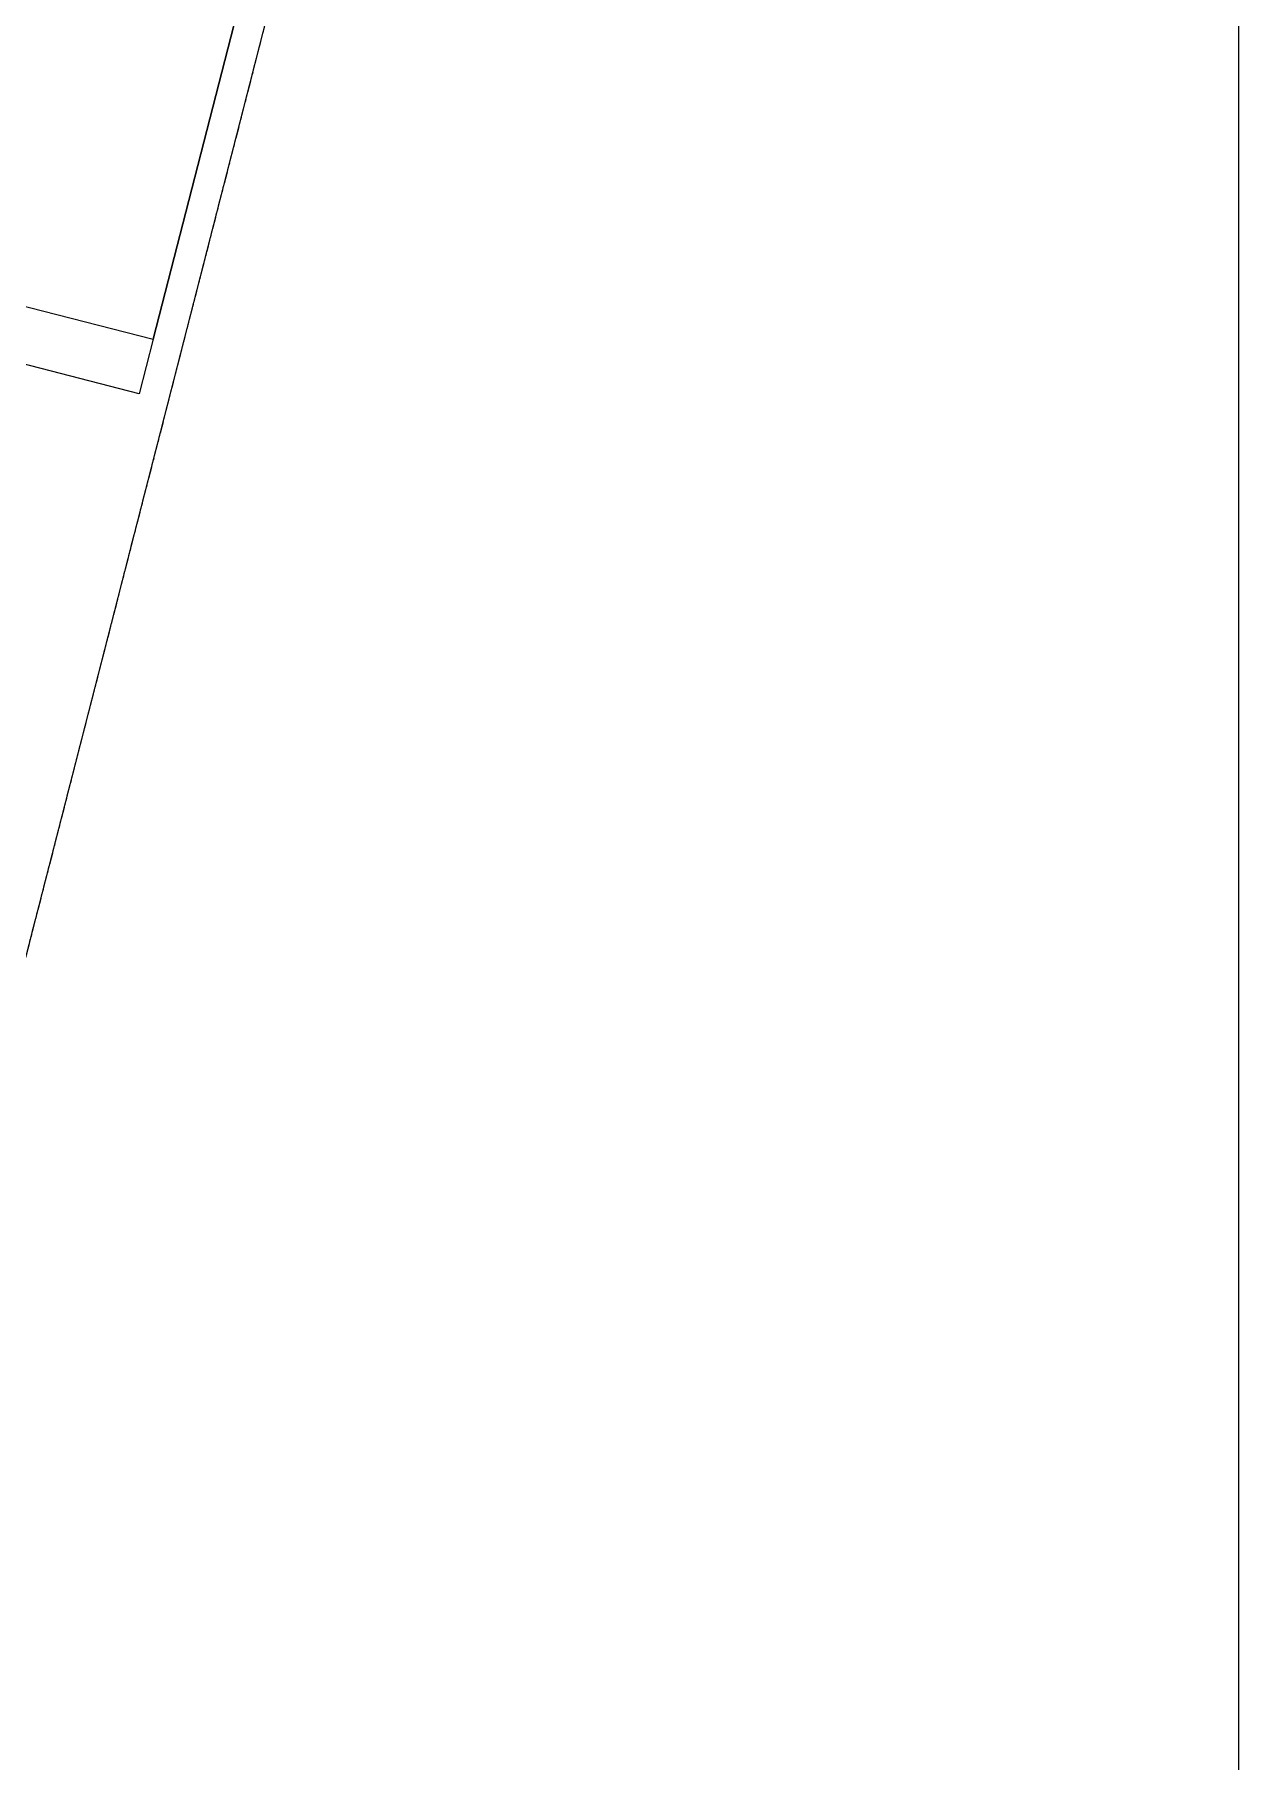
# Model space of a CAD drawing. Header units: centimetres. Extents: x -6122352 to 6876996, y -1694241 to 2592194.
# Drawn here: x -2705937 to -2384800, y -616587 to -156000 of the extents above; entities that cross this region are included whole.
import ezdxf

# ---------------------------------------------------------------- set-up
doc = ezdxf.new("R2010")
doc.units = ezdxf.units.CM
doc.header["$MEASUREMENT"] = 0
doc.linetypes.add('23585-XR-AR-DAMAC PLOT LIMITS$0$PHANTOM2', pattern=[1.25, 0.625, -0.125, 0.125, -0.125, 0.125, -0.125])
doc.layers.add('23585-XR-AR-DAMAC PLOT LIMITS$0$1-Open Space', color=7, linetype='Continuous', lineweight=5, true_color=0x90cf5a)
doc.layers.add('23585-XR-AR-DAMAC PLOT LIMITS$0$1-Utility', color=7, linetype='Continuous', lineweight=5, true_color=0x8db1ff)
for name, color, linetype in [('23585-XR-AR-DAMAC PLOT LIMITS$0$1-Utility Corridor', 44, 'Continuous'), ('23585-XR-AR-DAMAC PLOT LIMITS$0$PROJECT_LIMIT', 1, 'Continuous'), ('@MI-REF LAYER', 7, 'Continuous')]:
    doc.layers.add(name, color=color, linetype=linetype)
doc.layers.add('23585-XR-AR-DAMAC PLOT LIMITS$0$D-Phase New', color=7, linetype='Continuous', true_color=0x000080)
doc.layers.add('A-ANNO-TEXT', color=3, linetype='Continuous', lineweight=25)

# ---------------------------------------------------------------- blocks, each defined once
blk = doc.blocks.new('23585-XR-AR-DAMAC PLOT LIMITS')
at = {"layer": '23585-XR-AR-DAMAC PLOT LIMITS$0$1-Open Space', "color": 251, "true_color": 0x636466}
for points in [[(498083.58, 2770557.6), (498146.42, 2770461.29), (498154.6, 2770448.71), (498122.78, 2770427.95)], [(498197.26, 2769860.14), (498279.8, 2770271.46), (498090.26, 2770561.96)]]:
    blk.add_lwpolyline(points, dxfattribs=at)
at = {"layer": '23585-XR-AR-DAMAC PLOT LIMITS$0$1-Utility', "color": 251, "true_color": 0x636466}
blk.add_lwpolyline([(498083.58, 2770557.6), (498083.56, 2770557.59), (498054.27, 2770538.47), (497976.12, 2770487.48), (497983.86, 2770475.61, 0.058807), (497990.8, 2770468.79, -0.080575), (498003.57, 2770455.09, -0.093711), (498011.63, 2770434.9, 0.057431), (498012.77, 2770431.3), (498038.96, 2770391.17), (498064.08, 2770407.56), (498146.42, 2770461.29)], format="xyb", close=True, dxfattribs=at)
at = {"layer": '23585-XR-AR-DAMAC PLOT LIMITS$0$1-Utility Corridor', "color": 251, "true_color": 0x636466}
blk.add_lwpolyline([(498122.78, 2770427.95), (498122.76, 2770427.94), (498102.68, 2770414.84), (498087.35, 2770404.84), (498047.15, 2770378.61), (498038.96, 2770391.17), (498064.08, 2770407.56), (498146.4, 2770461.28), (498154.6, 2770448.71)], close=True, dxfattribs=at)
at = {"layer": '23585-XR-AR-DAMAC PLOT LIMITS$0$D-Phase New', "color": 8, "const_width": 0.1}
blk.add_lwpolyline([(497897.75, 2770368.6), (497949.66, 2770330.39), (498028.69, 2770146.61), (498277.97, 2770262.34), (498279.8, 2770271.46), (498007.3, 2770689.12)], dxfattribs=at)
at = {"layer": '23585-XR-AR-DAMAC PLOT LIMITS$0$PROJECT_LIMIT', "linetype": '23585-XR-AR-DAMAC PLOT LIMITS$0$PHANTOM2', "ltscale": 5}
blk.add_lwpolyline([(498007.3, 2770689.12), (498279.8, 2770271.46), (498197.26, 2769860.14)], dxfattribs=at)
blk = doc.blocks.new('A$Cf093b529')
at = {"layer": 'A-ANNO-TEXT'}
blk.add_blockref('23585-XR-AR-DAMAC PLOT LIMITS', (-495391.99, -2768603.44), dxfattribs=at)

msp = doc.modelspace()

# ---------------------------------------------------------------- linework, layer by layer
msp.add_lwpolyline([(-6122351.86136, 919491.60987), (-2384799.55793, 919491.60987), (-2384799.55793, -1114642.83198), (-6122351.86136, -1114642.83198)], close=True)

# ---------------------------------------------------------------- block references
at = {"layer": '@MI-REF LAYER', "xscale": 999.9999999999999, "yscale": 999.9999999999999, "zscale": 999.9999999999999, "rotation": 312.4882903633292}
msp.add_blockref('A$Cf093b529', (-5904718.73535, 539022.72011), dxfattribs=at)

doc.saveas('drawing.dxf')
